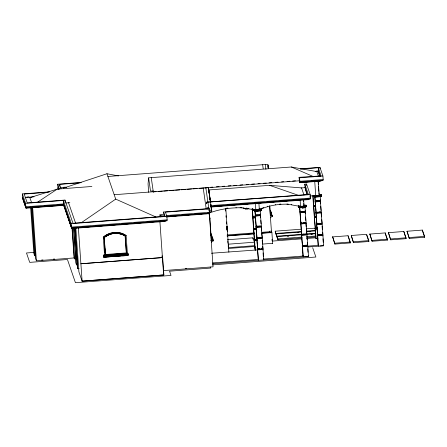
<?xml version="1.0" encoding="UTF-8"?>
<svg xmlns="http://www.w3.org/2000/svg" width="447" height="447" viewBox="0 0 447 447"><rect width="100%" height="100%" fill="white"/><g stroke="black" fill="none" stroke-linecap="round" stroke-linejoin="round"><path stroke-width="0.67" d="M227.098 227.534L226.981 227.998L226.869 226.752L226.925 228.015L226.869 226.618L226.931 227.964L227.121 227.439M227.065 227.361C227.11 229.222 226.808 225.377 226.964 228.009M254.818 210.481L255.354 215.163L260.618 214.767L260.344 210.855L261.556 210.073L254.019 210.649L255.226 211.247M315.258 201.033L314.722 196.334L315.258 201.033L320.521 200.636L320.248 196.725L321.454 195.942L313.917 196.518L313.537 195.412L314.029 196.473L321.454 195.942L313.917 196.518L315.124 197.116M299.54 182.259L322.304 180.359M227.048 226.908L226.892 226.674M227.545 230.736L227.305 230.44L227.367 231.105L227.311 230.417L227.361 231.121L227.417 230.445M227.003 227.83L227.015 226.931M322.147 180.532L299.524 182.354L322.293 180.398L305.742 181.594M227.562 230.943L227.322 230.484L227.445 230.881M128.026 254.449L103.799 256.276L103.821 256.986L128.032 255.025L127.971 253.6L127.836 253.214L103.626 255.053L103.777 257.221L128.032 255.511L127.836 253.214M318.381 176.068L316.839 171.598L291.338 166.994L148.616 177.833L148.063 183.98L148.639 192.244M260.763 210.587L254.779 210.911L260.774 210.52M320.661 196.457L314.677 196.781L320.678 196.389M208.498 213.297L205.179 213.348M307.497 199.032L309.413 199.094M226.886 227.797L226.836 226.679M226.925 226.886L226.869 227.629M305.904 205.57L306.29 206.676L305.077 207.458L305.351 211.364L300.088 211.766L299.551 207.084M321.415 180.689L299.518 182.303M305.206 188.802L307.134 194.741M227.059 227.886L226.936 227.724M103.291 237.189C109.364 231.557 119.438 230.697 126.143 235.586C119.282 230.725 109.241 231.987 103.291 237.189L104.581 255.108L105.458 255.041L104.246 237.675C104.218 236.469 109.94 234.055 112.225 233.591M104.246 237.675C108.258 234.217 113.817 232.697 119.031 233.636C127.026 236.195 122.78 234.289 119.031 233.636M81.164 222.807L115.712 199.122L155.869 216.957M37.174 202.446L57.255 189.109L91.886 186.483M112.286 233.72L110.057 234.189L106.045 236.312M308.883 199.049L211.09 206.659M166.105 220.879L162.786 220.93M165.569 220.835L71.554 228.16L63.642 205.234L63.312 200.457L25.591 203.324L22.35 193.925L49.779 191.841M207.961 213.258L166.692 216.577M254.131 210.604L261.556 210.073M314.057 196.468L313.693 195.4L313.917 196.518L321.359 195.92M227.054 227.082L226.975 227.584M260.685 208.743L263.847 207.576M303.602 199.412L304.066 206.095C297.194 207.034 290.651 203.664 283.716 204.223C275.615 204.396 267.624 206.145 260.188 209.364C252.13 210.548 244.285 207.157 236.161 207.833C227.149 208.151 218.186 209.704 209.721 212.878M63.491 188.098L106.956 173.743L118.544 175.945M243.302 208.129L246.023 209.017L248.867 208.576M31.681 202.871L29.876 197.635L57.255 189.109M114.192 194.719L208.47 187.561L211.783 211.101L210.073 211.995L210.09 212.37L209.213 212.437M227.462 230.808L227.439 230.568M298.495 206.134L298.836 207.212L299.959 207.849M118.427 233.44L113.342 233.435L118.399 233.44M272.284 216.409L270.642 210.962L272.284 216.409L270.591 217.415L270.619 217.845M210.828 233.172C211.342 235.753 215.264 240.922 211.571 241.916L211.599 242.352M299.546 182.225L322.22 180.493L299.434 182.097L299.099 177.319L321.086 175.911L318.264 167.737L300.306 169.1M306.29 206.676L298.752 207.246L298.367 206.14L298.752 207.246L306.29 206.676L298.752 207.246L298.227 205.698L298.255 206.134L298.646 207.274L306.402 206.682L305.977 205.112L304.038 205.257M107.895 176.464L267.921 164.306L268.457 168.452M58.049 189.008L57.713 184.237L81.259 182.449M59.702 186.444L59.557 184.36L80.326 182.784M300.568 168.815L319.929 167.346L322.924 176.034L323.231 180.376L299.518 182.225M63.496 187.287L65.575 187.131M60.49 187.779L66.72 187.304M316.023 171.134L318.789 170.922M315.744 171.419L318.504 171.212L320.242 176.241M48.198 192.227L24.194 194.048L27.256 202.932L64.977 200.066L72.973 223.254L165.044 216.259L163.574 212.012L207.43 208.682L207.168 207.905L208.922 207.771L209.582 213.146L71.308 223.645L63.312 200.457M26.708 197.082L28.764 196.931M25.121 197.468L34.039 196.792M29.876 197.635L31.256 197.535M299.099 177.319L299.278 177.833L322.924 176.034M210.794 187.254L212.878 187.097M216.342 186.829L219.119 186.623M222.589 186.36L224.668 186.198M228.138 185.935L230.915 185.723M233.692 185.516L236.463 185.304M239.933 185.041L242.71 184.829M246.18 184.566L248.258 184.41M251.728 184.142L254.505 183.935M257.975 183.672L260.053 183.51M263.523 183.248L266.3 183.035M269.072 182.829L271.849 182.616M275.318 182.354L278.095 182.141M281.56 181.879L283.644 181.722M287.114 181.454L289.891 181.247M292.662 181.035L295.439 180.823M156.081 191.674L153.299 191.886L151.248 177.632M158.165 191.517L162.339 191.199M163.725 191.093L167.899 190.774M169.29 190.673L174.157 190.299M175.548 190.193L179.722 189.88M181.113 189.774L185.98 189.405M187.371 189.299L191.54 188.98M192.931 188.874L197.105 188.556M199.189 188.399L203.363 188.081M204.754 187.975L300.015 180.739M323.17 179.51L299.518 181.309L299.345 180.789M322.019 180.549L299.434 182.097M320.957 180.655L320.985 181.091L299.781 182.7L299.686 182.074L299.713 182.51L304.519 182.147M306.575 181.99L310.006 181.728M312.749 181.521L316.174 181.258M318.23 181.102L319.605 180.996M208.363 189.992L269.614 185.337L301.535 187.913L303.977 194.993M307.486 194.724L305.044 187.645L304.798 184.17L306.553 184.035L310.196 194.596L310.497 198.937L210.47 206.536M65.692 202.977L69.827 202.664M63.642 205.234L25.837 207.844L25.853 207.537L30.692 207.168M32.078 207.062L36.224 206.749M37.609 206.643L42.448 206.274M43.834 206.173L47.98 205.855M50.058 205.698L54.204 205.38M55.59 205.279L59.742 204.961M61.122 204.855L62.681 204.944M25.853 207.537L62.552 204.882L63.457 205.246M23.171 199.362L26.066 207.76L63.1 204.944M23.199 199.798L26.099 208.19L63.815 205.329L71.816 228.512L164.943 221.438L164.915 221.002M301.054 187.947L305.519 187.606M206.698 203.592L206.603 202.2L308.352 194.473L304.798 184.17M206.603 202.2L310.196 194.596M319.208 194.529L321.147 194.378L321.566 195.954L313.816 196.54L313.42 195.4M309.782 196.015L318.772 195.333M318.27 181.594L319.231 195.361L315.727 195.63L314.716 181.169M314.895 195.825L320.153 195.423L319.89 194.652M321.538 195.518L313.783 196.104L313.816 196.54M314.498 196.546L320.834 196.06M314.604 196.646L320.739 196.183M314.777 197.015L320.605 196.574M314.872 197.088L320.51 196.663L320.225 195.836M211.101 205.614L310.436 198.071L309.983 196.747M213.191 206.196L218.047 205.827M219.432 205.721L223.595 205.408M224.981 205.302L229.836 204.933M231.222 204.827L235.379 204.514M237.463 204.352L241.62 204.039M243.012 203.933L247.169 203.614M248.554 203.514L253.41 203.145M254.796 203.039L258.958 202.72M260.344 202.614L265.2 202.245M266.585 202.139L270.748 201.826M272.134 201.72L276.989 201.351M278.375 201.245L282.532 200.932M283.923 200.826L288.773 200.457M290.164 200.351L294.322 200.032M295.707 199.926L300.563 199.558M301.948 199.457L306.111 199.138M211.079 206.598L308.223 199.217L308.257 199.653L211.107 207.028M209.274 208.805L165.418 212.135L166.882 216.382L167.189 220.723L71.554 228.16M320.51 203.508L320.315 200.731L321.309 211.923L316.046 212.325L315.051 201.128L316.364 201.033M226.595 208.162L227.948 208.062M279.559 204.145L280.9 204.039M316.152 201.709L319.661 201.441L319.599 200.574L316.09 200.837L316.152 201.709L315.973 201.195M315.051 201.128L315.319 201.904L320.577 201.502M209.112 210.548L211.744 210.347M159.618 215.013L162.412 214.8M160.026 215.242L163.507 214.979M166.357 215.555L209.52 212.275M258.74 209.073L260.053 208.972M207.531 213.118L209.285 212.984M166.195 216.309L168.279 216.152M170.368 215.99L174.548 215.672M175.939 215.566L180.119 215.253M181.51 215.147L186.382 214.778M187.774 214.672L191.953 214.353M194.037 214.191L198.217 213.878M199.608 213.772L203.787 213.454M166.234 216.544L207.307 213.426L207.335 213.856L166.262 216.979M254.991 209.956L260.255 209.554L259.986 208.783M312.816 195.758L313.448 204.793L313.716 205.564L315.688 205.413M316.476 216.7L314.504 216.851L314.235 216.08L313.509 205.659L314.822 205.559M261.635 209.649L253.885 210.235L253.913 210.671L261.668 210.079L261.244 208.509M306.374 206.251L298.618 206.838L298.646 207.274M254.65 210.721L260.88 210.246M299.389 207.324L305.614 206.849M314.431 205.721L314.61 206.235L315.778 206.145M254.745 210.839L260.802 210.381M299.479 207.442L305.536 206.983M313.509 205.659L313.772 206.43L315.75 206.279M260.741 210.649L254.835 211.096L254.505 210.163M299.568 207.699L305.474 207.252M254.919 211.185L260.662 210.749M299.658 207.788L305.396 207.352M260.551 210.822L255.03 211.241L254.578 210.291L254.974 211.219M299.764 207.844L305.284 207.425M302.166 207.984L303.513 207.883M302.222 208.045L303.435 207.956M167.128 219.857L71.554 227.115L63.552 203.933L25.837 206.799L22.59 197.395M71.308 223.645L71.576 228.071L72.962 227.752M74.353 227.646L84.796 226.852M86.193 226.746L90.367 226.428M92.456 226.271L96.636 225.953M98.027 225.847L102.207 225.528M103.598 225.422L108.47 225.053M109.867 224.947L114.041 224.629M115.438 224.523L120.31 224.154M121.701 224.048L125.881 223.729M127.272 223.623L132.15 223.254M133.541 223.148L137.721 222.829M139.112 222.729L143.984 222.355M145.376 222.248L149.555 221.935M150.946 221.829L155.126 221.511M157.215 221.349L161.395 221.036M258.528 214.789L256.187 214.968L256.248 215.84L259.757 215.571L259.696 214.7M301.507 211.526L304.429 211.302L304.491 212.174L300.982 212.437L300.809 211.923M260.607 217.639L260.411 214.862L261.406 226.053L256.148 226.45L255.148 215.258L256.466 215.158M305.295 213.543L305.15 211.459L306.145 222.656L300.881 223.053L299.887 211.861L301.2 211.761M255.148 215.258L255.416 216.03L260.679 215.633M299.887 211.861L300.149 212.632L305.413 212.236M254.343 216.879L255.511 216.789M319.219 211.951L320.387 211.861L320.449 212.727L316.94 212.995L316.761 212.481M270.251 215.694L272.223 215.543M252.125 208.704L252.924 217.119L255.555 216.918M256.343 228.205L253.712 228.406L253.449 227.635L252.717 217.214L254.036 217.113M321.443 216.879L321.102 212.018L322.097 223.209L316.834 223.612L315.839 212.42L317.158 212.319M253.639 217.276L253.818 217.79L255.572 217.655M252.717 217.214L252.985 217.985L255.617 217.784M315.839 212.42L316.107 213.191L321.371 212.789M316.504 216.566L315.336 216.655L315.398 217.527L315.219 217.007M314.297 216.946L315.291 228.138L314.297 216.946L315.616 216.845M314.565 217.723L316.537 217.572M256.98 226.255L260.489 225.992L260.545 226.858L257.036 227.126L256.801 225.741L257.036 227.126M303.468 222.723L305.223 222.595L305.284 223.461L301.775 223.729L301.596 223.209M261.204 226.148L262.199 237.34L256.936 237.743L255.941 226.551L257.254 226.45M306.229 226.92L305.938 222.751L306.933 233.943L301.669 234.345L300.675 223.148L301.988 223.047M255.941 226.551L256.204 227.322L261.467 226.92M300.675 223.148L300.943 223.925L306.206 223.522M319.421 223.282L317.666 223.416L317.728 224.282L321.237 224.02L321.175 223.148M257.137 239.497L254.505 239.693L254.237 238.922L253.51 228.501L254.824 228.4M254.432 228.562L254.606 229.082L256.36 228.948M253.51 228.501L253.773 229.272L256.405 229.076M316.895 224.478L322.158 224.081L322.885 234.502L317.627 234.898L316.627 223.707L317.627 234.898M317.297 227.858L316.124 227.942L316.185 228.814L317.353 228.724M275.218 231.183L276.062 234.306L275.218 231.183L301.563 229.182M306.413 228.814L317.264 227.992M315.766 237.96L315.085 228.238L316.403 228.138M227.255 234.943L254.388 232.887M262.037 232.306L269.686 231.725L270.089 232.881M227.624 235.63L254.058 233.625M261.707 233.043L270.055 232.412L269.658 231.25L271.413 231.116L271.899 232.535L272.664 243.492M315.085 228.238L315.353 229.009L317.325 228.858M227.009 235.943L253.946 233.898M261.54 233.323L271.899 232.535M276 233.44L301.647 231.49M306.502 231.121L315.515 230.44M276.162 233.91L277 237.039L276.162 233.91L301.809 231.965M306.664 231.596L315.677 230.909M34.022 252.399L26.479 252.974L29.72 262.372L67.441 259.506L75.437 282.694L171.011 275.43L169.547 271.184L210.772 268.049L210.42 267.021M297.551 232.675L298.937 232.569M309.335 231.781L310.721 231.675M210.571 240.251L213.202 240.05M227.406 239.76L252.901 237.826L254.416 242.201L254.829 248.158L254.298 239.793L255.611 239.693M258.936 237.458L261.277 237.279L261.339 238.145L257.83 238.413L257.651 237.899M304.256 234.016L302.502 234.15L302.563 235.016L306.072 234.748L306.011 233.882M276.939 236.167L301.898 234.273M306.055 233.954L315.761 233.222M302.206 237.921L277.945 239.765L277.162 237.508L277.101 236.642L301.367 234.798M306.217 234.429L315.923 233.692M256.997 238.609L262.26 238.212L262.987 248.627L257.723 249.029L256.729 237.838L257.723 249.029M287.399 236.245L288.784 236.139M301.731 235.211L306.994 234.809L307.72 245.23L302.457 245.632L301.462 234.44L302.457 245.632M310.967 234.457L312.358 234.351M257.092 239.368L255.338 239.497L255.399 240.369L257.154 240.235M318.096 244.721L317.42 234.993L318.733 234.893M321.365 234.697L322.684 234.597L322.946 235.368L323.678 245.789L308.056 246.973M318.515 235.575L322.024 235.306L321.969 234.44L318.46 234.703L318.515 235.575L318.342 235.061M254.298 239.793L254.566 240.564L257.198 240.363M317.42 234.993L317.683 235.77L322.946 235.368M277.101 236.642L277.883 238.899L302.144 237.055M307 236.686L316.007 235.999M307.055 237.553L316.068 236.871M228.099 244.202L254.416 242.201M272.592 241.067L301.831 238.843M306.703 238.475L315.755 237.787L316.023 238.558L317.996 238.413M332.663 236.899L348.04 235.731L350.213 242.039L350.275 242.911L334.904 244.079L332.663 236.899L334.904 244.079M351.258 235.485L366.629 234.317L368.809 240.626L368.87 241.497L353.493 242.665L351.258 235.485L353.493 242.665M369.853 234.077L385.225 232.909L387.404 239.218L387.465 240.084L372.088 241.251L369.853 234.077L372.088 241.251M388.443 232.663L403.82 231.496L405.993 237.804L406.055 238.67L390.684 239.838L388.443 232.663L390.684 239.838M407.038 231.25L422.415 230.082L424.589 236.39L424.65 237.262L409.273 238.43L407.038 231.25L409.273 238.43M126.099 235.457L127.389 253.376L126.512 253.443L126.3 252.929L105.246 254.533L105.458 255.041M41.627 260.014L43.001 259.908M53.282 259.126L54.674 259.02M103.626 255.053L103.76 255.438L127.971 253.6M32.016 207.715L35.564 258.427L36.386 260.808L74.101 257.941L74.414 258.847L75.727 258.746M262.652 244.068L272.653 243.308M103.799 256.433L128.004 254.522M103.805 256.517L128.01 254.678M103.81 256.679L128.015 254.773L103.816 256.746M103.821 256.807L128.021 254.84M254.656 245.677L228.344 247.677L228.607 248.448L254.924 246.448L255.181 250.169M105.162 257.114L109.314 256.801M110.694 256.695L115.538 256.327M116.924 256.226L121.07 255.907M122.456 255.801L128.032 255.511M259.724 248.744L258.556 248.834L258.617 249.7L262.126 249.437L261.886 248.051M258.198 258.852L257.517 249.124L258.835 249.024M261.467 248.828L262.78 248.728L263.048 249.499L263.775 259.919M302.932 255.455L302.25 245.727L303.569 245.626M306.201 245.425L307.514 245.325L307.782 246.101L308.508 256.522L212.716 263.797M334.842 243.207L350.213 242.039M353.432 241.793L368.809 240.626M372.027 240.385L387.404 239.218M390.622 238.972L405.993 237.804M409.217 237.558L424.589 236.39M211.453 253.242L263.048 249.499M303.351 246.303L306.86 246.04L306.798 245.168L303.289 245.437L303.351 246.303L303.172 245.789M302.25 245.727L302.518 246.498L307.782 246.101M307.994 246.107L318.353 245.319L318.085 244.548M75.828 228.054L78.89 271.821L82.114 281.163L163.87 274.95L162.658 257.584L80.885 263.764L162.429 257.567L162.01 256.354M319.834 245.951L322.756 245.727M74.828 227.92L77.644 268.211L77.823 268.731L79.136 268.63M212.66 262.931L258.455 259.45L258.187 258.679M304.664 256.679L307.592 256.461M212.381 264.881L315.884 257.019L312.665 247.683M185.393 268.524L186.779 268.418M163.552 270.58L213.051 266.82L209.308 213.325M82.103 281.129L163.641 274.933L159.903 221.444M299.278 177.833L299.579 182.175L322.27 180.432M299.535 182.046L304.362 181.694M246.101 208.146L246.928 208.151M226.931 227.869L227.132 229.808M240.078 207.62L242.101 207.71M286.94 204.05L288.281 204.134M252.13 208.939L253.46 209.157M118.958 233.502C120.623 233.133 128.429 237.815 123.277 234.871M269.614 185.337L298.987 195.529M291.338 166.994L313.727 176.749M243.257 208L244.157 208.565M313.537 195.412L314.001 196.479M422.689 231.58L424.65 237.262M406.055 238.67L403.82 231.496M385.504 234.407L387.465 240.084M366.691 235.189L368.87 241.497M350.275 242.911L348.04 235.731M318.644 172.386L319.951 176.168M318.627 172.425L319.683 175.654M321.566 195.954L321.147 194.378M319.231 195.361L318.912 192.78M320.253 199.859L320.521 200.636M319.482 200.927L319.661 201.441M314.794 196.356L315.057 197.127M320.27 212.213L320.449 212.727M314.587 196.261L314.934 197.11M322.097 223.209L321.639 219.661M321.89 223.31L322.158 224.081M321.058 223.5L321.237 224.02M322.885 234.502L322.522 232.339M321.851 234.792L322.024 235.306M317.549 223.768L317.728 224.282M323.41 245.017L323.678 245.789M316.007 228.3L316.185 228.814M306.402 206.682L305.977 205.112M304.72 205.385L304.988 206.156L299.725 206.553L299.462 205.782M305.061 206.564L305.346 207.391M304.066 206.095L303.748 203.575M305.089 210.593L305.351 211.364M304.318 211.654L304.491 212.174M299.624 207.084L299.892 207.855M305.105 222.947L305.284 223.461M299.484 207.034L300.088 211.766M299.423 206.995L299.708 207.821M306.726 234.038L306.994 234.809M305.893 234.234L306.072 234.748M307.72 245.23L307.307 242.375M306.681 245.52L306.86 246.04M302.384 234.502L302.563 235.016M291.634 204.352L291.768 204.737M308.246 255.745L308.508 256.522M302.921 255.282L303.189 256.053L263.713 259.048L263.451 258.277M275.531 204.447L275.665 204.832M270.597 211.833L272.178 216.415M267.636 206.173L267.77 206.559M270.379 215.42L269.748 205.911M261.277 208.945L261.668 210.079M259.154 208.978L259.333 209.492L258.914 203.48M260.35 213.99L260.618 214.767M259.578 215.057L259.757 215.571M255.796 209.252L255.963 209.749M255.645 209.241L255.824 209.76L255.405 203.748M254.79 209.375L254.924 209.76M260.372 226.344L260.545 226.858M256.07 215.32L256.248 215.84M253.522 209.531L253.913 210.671M262.199 237.34L261.735 233.792M261.992 237.435L262.26 238.212M262.987 248.627L262.624 246.47M261.948 248.923L262.126 249.437M247.945 208.872L246.99 209.017M246.023 209.017L245.073 208.866M255.22 239.855L255.399 240.369M258.439 249.186L258.617 249.7M257.517 249.124L258.511 260.316M254.723 245.867L254.924 246.448M236.033 207.447L236.161 207.833M210.671 233.412L213.264 240.916M210.783 234.044L213.158 240.922M210.677 234.055L211.319 235.932M211.358 239.927L209.911 218.717L209.09 213.403M164.239 216.7L163.574 212.012M160.026 214.934L160.702 216.89M162.026 255.751L162.658 257.584M163.451 273.726L163.87 274.95M106.956 173.743L115.712 199.122M127.998 277.246L128.133 277.632M68.447 202.463L75.655 223.355M59.557 184.36L61.055 188.701M57.713 184.237L59.423 189.198M57.954 187.706L58.596 189.567M25.837 207.844L22.685 198.703L22.35 193.925M209.14 214.225L209.9 219.086M210.733 205.648L210.939 207.017L210.744 204.944M211.258 209.067L211.571 211.118L211.163 208.38M211.157 209.079L211.465 211.135M209.269 193.976L208.531 188.489L210.503 202.195M210.8 204.251L211.783 211.101M208.514 189.874L208.71 191.243M209.403 196.043L209.598 197.412M205.838 187.757L208.715 207.782M203.206 187.958L206.229 208.989M148.616 177.833L150.527 191.126L153.159 190.925L153.254 192.305M226.953 227.853L227.143 229.842M208.531 188.489L210.151 200.139M210.727 204.251L211.677 211.107M209.47 215.493L209.911 218.717M209.453 195.345L210.096 200.144M267.954 166.675L268.127 168.038M265.289 164.507L265.915 169.34M262.663 164.708L263.194 168.849M422.415 230.082L422.471 230.948M385.225 232.909L385.286 233.775M319.929 167.346L320.024 168.737M318.264 167.737L318.504 171.212M320.7 206.285L320.996 210.453M322.086 226.087L322.332 229.557M322.684 234.597L322.779 235.982M322.974 238.765L323.215 242.235M318.091 181.08L318.331 184.522M318.476 186.583L318.817 191.405M316.878 212.129L316.94 212.995M315.319 201.904L316.046 212.325M316.107 213.191L316.834 223.612M317.683 235.77L318.415 246.191M314.548 205.369L314.61 206.235M313.034 195.836L313.716 205.564M313.772 206.43L314.504 216.851M315.353 229.009L316.035 238.732M306.553 184.035L306.653 185.427M305.536 217.018L305.782 220.494M306.424 229.697L306.664 233.172M306.871 236.122L307.117 239.598M307.759 248.8L308 252.276M303.468 199.569L303.608 201.569M300.138 200.351L300.557 206.358M300.926 211.571L300.982 212.437M301.714 222.857L301.775 223.729M300.149 212.632L300.881 223.053M300.943 223.925L301.669 234.345M302.518 246.498L303.25 256.919M277.883 238.899L277.945 239.765M269.647 205.944L271.446 231.647M271.983 239.285L272.083 240.704M260.802 220.416L261.042 223.891M261.249 226.841L261.54 231.01M262.188 240.218L262.428 243.688M262.78 248.728L262.881 250.113M263.071 252.896L263.317 256.366M257.768 237.547L257.83 238.413M255.036 210.604L255.354 215.163M255.416 216.03L256.148 226.45M256.204 227.322L256.936 237.743M253.756 216.924L253.818 217.79M254.544 228.21L254.606 229.082M252.343 208.783L252.924 217.119M252.985 217.985L253.712 228.406M253.773 229.272L254.505 239.693M254.566 240.564L255.243 250.286M252.901 237.826L252.996 239.128M225.802 208.33L228.87 252.169M228.188 245.504L228.372 248.107M225.495 208.95L225.606 211.068M225.964 215.717L226.076 217.287M226.4 221.913L226.545 223.975M226.83 228.104L226.953 230.317M227.288 234.658L227.383 236.502M227.724 240.905L227.892 243.246M208.967 208.47L209.162 211.247M207.168 207.905L207.263 209.297M206.693 202.457L206.788 203.849M125.216 235.927L126.512 253.443M125.082 235.541L126.3 252.929M104.201 237.547L105.38 254.919M104.034 237.161L104.229 239.944M104.374 242.028L104.665 246.196M104.81 248.281L105.101 252.449M103.76 255.438L103.821 256.304M103.821 257.349L103.793 256.919L128.032 255.025M78.359 227.64L82.114 281.163M75.007 228.439L77.823 268.731M74.006 228.305L76.577 265.121L75.744 262.707L73.314 227.976M72.274 228.277L74.414 258.847M72.012 228.071L74.101 257.941M71.816 228.512L63.787 204.894L63.815 205.329M64.977 200.066L65.122 202.15M58.311 189.031L58.345 189.461M32.642 207.319L36.386 260.808M31.324 207.916L34.676 255.852L33.849 253.471L30.647 207.62M26.066 207.76L26.099 208.19M25.591 203.324L25.898 207.665M22.948 198.719L22.981 199.15M305.513 207.056L299.512 207.509L305.513 207.056M305.508 207.123L299.512 207.509L305.497 207.19M306.161 206.648L298.752 207.246L306.223 206.659M268.329 168.022L267.993 165.295L268.317 168.027"/></g></svg>
